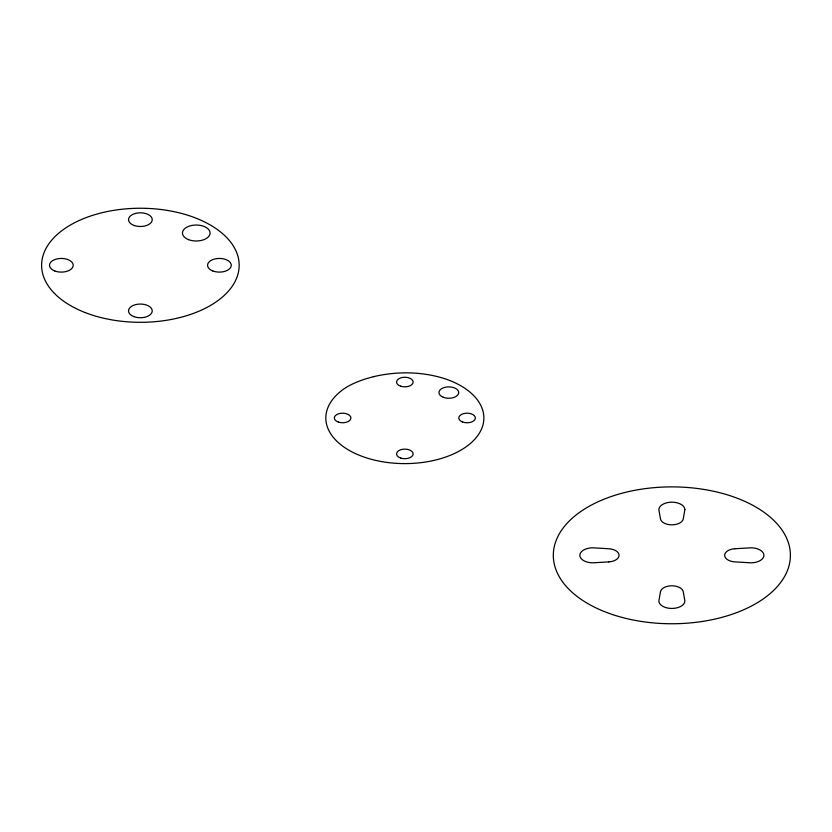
<?xml version="1.0" encoding="UTF-8"?>
<svg xmlns="http://www.w3.org/2000/svg" width="832" height="832" viewBox="0 0 832 832"><rect width="100%" height="100%" fill="white"/><g stroke="black" fill="none" stroke-linecap="round" stroke-linejoin="round"><path stroke-width="1.25" d="M734.978 548.735L750.89 547.81A13 7.509 0 0 1 763.89 555.318A13 7.509 0 0 1 750.89 562.827L734.978 561.902A11.461 6.614 0 0 1 724.662 555.287A11.461 6.614 0 0 1 735.082 548.725M608.754 561.902L592.842 562.817A13 7.509 0 0 1 579.842 555.318A13 7.509 0 0 1 592.842 547.81L608.754 548.735A11.461 6.614 0 0 1 619.06 555.35A11.461 6.614 0 0 1 608.639 561.902M660.462 591.76L658.871 600.943A13 7.509 0 0 0 671.871 608.442A13 7.509 0 0 0 684.871 600.943L683.27 591.76A11.461 6.614 0 0 0 671.809 585.801A11.461 6.614 0 0 0 660.452 591.822M684.861 509.694L683.27 518.877A11.461 6.614 0 0 1 671.923 524.836A11.461 6.614 0 0 1 660.462 518.877L658.861 509.694A13 7.509 0 0 1 671.861 502.185A13 7.509 0 0 1 684.861 509.694M373.318 376.73L366.08 378.758A86.892 50.17 0 0 0 347.589 386.537A79.019 45.625 0 0 0 349.669 450.642A79.019 45.625 0 0 0 460.73 450.237A79.019 45.625 0 0 0 461.417 386.121A75.452 43.566 0 0 0 444.08 378.477C421.242 371.384 396.51 371.218 373.318 376.73M338.468 422.126A8.299 4.794 0 0 0 350.917 417.976A8.299 4.794 0 0 0 338.468 413.826A8.299 4.794 0 0 0 338.468 422.126M400.702 458.058A8.299 4.794 0 0 0 413.15 453.908A8.299 4.794 0 0 0 400.702 449.758A8.299 4.794 0 0 0 400.702 458.058M400.702 386.194A8.299 4.794 0 0 0 413.15 382.044A8.299 4.794 0 0 0 400.702 377.894A8.299 4.794 0 0 0 400.702 386.194M462.426 421.949A8.299 4.794 0 0 0 475.353 418.319A8.299 4.794 0 0 0 463.455 413.67A8.299 4.794 0 0 0 462.426 421.949M443.31 397.29A9.88 5.699 0 0 0 458.702 392.974A9.88 5.699 0 0 0 444.538 387.442A9.88 5.699 0 0 0 443.31 397.29M134.451 225.576A11.856 6.843 0 0 0 152.235 219.658A11.856 6.843 0 0 0 134.451 213.73A11.856 6.843 0 0 0 134.451 225.576M54.714 270.941A11.856 6.843 0 0 0 73.174 265.762A11.856 6.843 0 0 0 56.181 259.116A11.856 6.843 0 0 0 54.714 270.941M133.734 316.566A11.856 6.843 0 0 0 152.204 311.386A11.856 6.843 0 0 0 135.2 304.751A11.856 6.843 0 0 0 133.734 316.566M188.51 239.626A13.832 7.987 0 0 0 210.049 233.584A13.832 7.987 0 0 0 190.216 225.836A13.832 7.987 0 0 0 188.51 239.626M85.01 312.51A98.779 57.034 0 0 0 238.909 269.35A98.779 57.034 0 0 0 97.219 213.98A98.779 57.034 0 0 0 85.01 312.51M212.763 270.941A11.856 6.843 0 0 0 231.223 265.762A11.856 6.843 0 0 0 214.219 259.126A11.856 6.843 0 0 0 212.763 270.941M612.602 614.588A118.539 68.432 0 0 0 790.4 555.318A118.539 68.432 0 0 0 612.602 496.049A118.539 68.432 0 0 0 612.602 614.588"/></g></svg>
